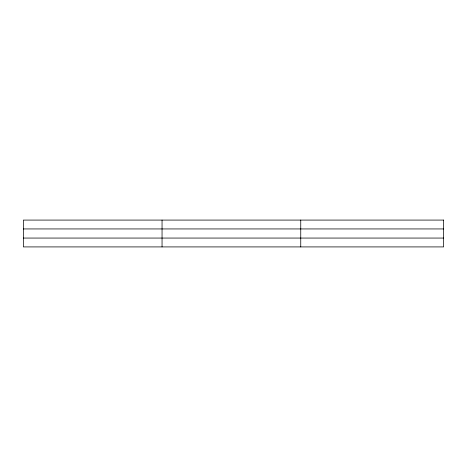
<?xml version="1.0" encoding="UTF-8"?>
<svg xmlns="http://www.w3.org/2000/svg" width="467" height="467" viewBox="0 0 467 467"><rect width="100%" height="100%" fill="white"/><g stroke="black" fill="none" stroke-linecap="round" stroke-linejoin="round"><path stroke-width="0.7" d="M162.049 246.915L162.049 220.085M300.748 246.915L300.748 220.085M23.35 228.941L443.65 228.941M23.35 238.059L443.65 238.059M443.65 220.085L443.65 246.915L23.35 246.915L23.35 220.085L443.65 220.085"/></g></svg>
